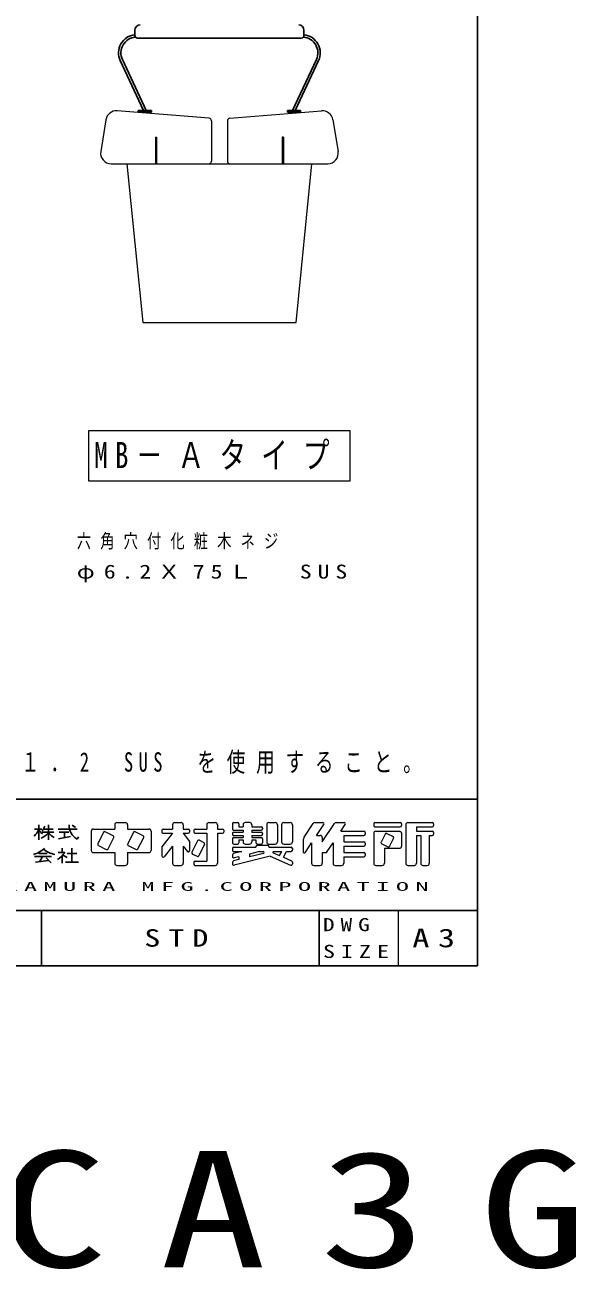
# Model space of a CAD drawing. Units: millimetres on the paper. Extents: x -365 to 12, y -38 to 257.
# Drawn here: x -57.1 to 12.4, y -38.2 to 118.6 of the extents above; entities that cross this region are included whole.
import ezdxf

# ---------------------------------------------------------------- set-up
doc = ezdxf.new("R2010")
doc.units = ezdxf.units.MM
doc.layers.add('0_2', color=7, linetype='Continuous', lineweight=13)
doc.layers.add('LY_3', color=3, linetype='Continuous', lineweight=25)
doc.styles.add('ＭＳ ゴシック', font='')
doc.styles.get('ＭＳ ゴシック').set_extended_font_data('MS Gothic')

msp = doc.modelspace()

# ---------------------------------------------------------------- linework, layer by layer
at = {"layer": '0_2', "color": 20, "lineweight": 25}
for p, q in [((0, 0), (0, 257)), ((-365, 21), (0, 21)), ((-365, 0), (0, 0))]:
    msp.add_line(p, q, dxfattribs=at)
at = {"layer": '0_2', "color": 3, "lineweight": 25}
for p, q in [((-55.361, 17.793), (-55.361, 15.903)), ((-54.146, 17.793), (-54.146, 15.903)), ((-50.719, 17.467), (-51.16, 17.761)), ((-55.901, 17.253), (-54.956, 17.253)), ((-54.915, 16.848), (-53.471, 16.848)), ((-54.769, 17.253), (-53.525, 17.253)), ((-52.931, 17.253), (-50.501, 17.253)), ((-52.889, 16.02), (-51.353, 16.327)), ((-52.796, 16.848), (-51.581, 16.848)), ((-52.121, 16.848), (-52.121, 16.173)), ((-55.361, 14.148), (-54.281, 14.148)), ((-52.931, 14.283), (-52.051, 14.283)), ((-52.391, 14.823), (-52.391, 14.283)), ((-51.783, 14.148), (-50.568, 14.148)), ((-51.176, 14.823), (-51.176, 13.068)), ((-55.901, 13.784), (-53.741, 13.784)), ((-55.765, 13.067), (-54.113, 13.304)), ((-54.899, 13.784), (-55.289, 13.136)), ((-54.416, 13.607), (-53.81, 13.001)), ((-52.391, 13.91), (-52.391, 12.933)), ((-52.34, 13.96), (-51.796, 13.646)), ((-51.986, 13.068), (-50.366, 13.068)), ((-237.5, 7), (0, 7)), ((-55, 7), (-55, 0)), ((-20, 7), (-20, 0))]:
    msp.add_line(p, q, dxfattribs=at)
at = {"layer": '0_2'}
for p, q in [((-45.776, 17.793), (-45.776, 17.253)), ((-45.506, 18.063), (-44.426, 18.063)), ((-44.156, 17.793), (-44.156, 17.253)), ((-38.486, 17.793), (-38.486, 17.253)), ((-38.216, 18.063), (-37.406, 18.063)), ((-37.136, 17.793), (-37.136, 17.253)), ((-34.166, 17.793), (-34.166, 17.253)), ((-33.896, 18.063), (-33.086, 18.063)), ((-32.816, 17.793), (-32.816, 17.253)), ((-30.926, 17.901), (-30.926, 17.28)), ((-30.764, 18.063), (-30.278, 18.063)), ((-30.116, 17.901), (-30.116, 17.523)), ((-30.116, 17.523), (-29.576, 17.523)), ((-29.576, 17.793), (-29.576, 17.523)), ((-28.766, 18.063), (-29.306, 18.063)), ((-28.496, 17.793), (-28.496, 17.523)), ((-28.496, 17.523), (-27.308, 17.523)), ((-27.146, 17.361), (-27.146, 17.28)), ((-26.606, 17.793), (-26.606, 15.633)), ((-26.336, 18.063), (-25.526, 18.063)), ((-25.256, 17.793), (-25.256, 15.633)), ((-24.716, 17.793), (-24.716, 15.633)), ((-24.446, 18.063), (-23.636, 18.063)), ((-23.366, 17.793), (-23.366, 15.633)), ((-21.88, 16.242), (-20.746, 17.943)), ((-20.521, 18.063), (-19.529, 18.063)), ((-20.306, 16.443), (-19.394, 17.811)), ((-19.586, 15.633), (-18.046, 17.943)), ((-17.821, 18.063), (-16.829, 18.063)), ((-17.246, 16.983), (-16.694, 17.811)), ((-13.106, 17.901), (-13.106, 17.685)), ((-12.944, 18.063), (-9.758, 18.063)), ((-12.944, 17.523), (-9.758, 17.523)), ((-9.596, 17.901), (-9.596, 17.685)), ((-9.056, 17.793), (-9.056, 12.933)), ((-8.786, 18.063), (-5.708, 18.063)), ((-7.706, 17.523), (-7.706, 16.983)), ((-7.706, 17.523), (-5.708, 17.523)), ((-5.546, 17.901), (-5.546, 17.685)), ((-48.746, 16.983), (-48.746, 14.553)), ((-48.476, 17.253), (-45.776, 17.253)), ((-47.198, 16.838), (-47.918, 15.4)), ((-45.975, 16.408), (-46.981, 16.911)), ((-46.622, 14.752), (-45.902, 16.19)), ((-44.156, 17.253), (-41.456, 17.253)), ((-43.418, 16.838), (-44.138, 15.4)), ((-42.195, 16.408), (-43.201, 16.911)), ((-42.842, 14.752), (-42.122, 16.19)), ((-41.186, 16.983), (-41.186, 14.553)), ((-39.836, 17.091), (-39.836, 16.875)), ((-38.486, 16.713), (-39.836, 15.026)), ((-39.674, 17.253), (-38.486, 17.253)), ((-39.674, 16.713), (-38.486, 16.713)), ((-37.136, 17.253), (-36.488, 17.253)), ((-37.136, 16.713), (-36.326, 15.701)), ((-37.136, 16.713), (-36.488, 16.713)), ((-36.326, 17.091), (-36.326, 16.875)), ((-36.326, 15.701), (-36.326, 14.543)), ((-35.318, 15.758), (-36.038, 14.32)), ((-35.786, 17.091), (-35.786, 16.875)), ((-35.624, 17.253), (-34.166, 17.253)), ((-35.624, 16.713), (-34.166, 16.713)), ((-35.101, 15.831), (-34.527, 15.544)), ((-34.166, 16.713), (-34.166, 13.203)), ((-32.816, 17.253), (-32.168, 17.253)), ((-32.816, 16.713), (-32.816, 12.933)), ((-32.816, 16.713), (-32.168, 16.713)), ((-32.006, 17.091), (-32.006, 16.875)), ((-30.926, 16.686), (-30.926, 16.605)), ((-30.926, 16.011), (-30.926, 15.525)), ((-30.764, 17.118), (-29.576, 17.118)), ((-30.764, 16.848), (-29.576, 16.848)), ((-30.764, 16.443), (-29.576, 16.443)), ((-30.764, 16.173), (-29.576, 16.173)), ((-30.116, 15.903), (-29.576, 15.903)), ((-30.116, 15.903), (-30.116, 15.525)), ((-29.576, 17.118), (-29.576, 16.848)), ((-29.576, 16.443), (-29.576, 16.173)), ((-29.576, 15.903), (-29.576, 15.633)), ((-28.496, 17.118), (-27.308, 17.118)), ((-28.496, 17.118), (-28.496, 16.848)), ((-28.496, 16.848), (-27.308, 16.848)), ((-28.496, 16.443), (-27.308, 16.443)), ((-28.496, 16.443), (-28.496, 16.173)), ((-28.496, 16.173), (-27.308, 16.173)), ((-28.496, 15.903), (-28.496, 15.633)), ((-28.496, 15.903), (-27.956, 15.903)), ((-27.956, 15.903), (-27.956, 15.525)), ((-27.146, 16.686), (-27.146, 16.605)), ((-27.146, 16.011), (-27.146, 15.525)), ((-22.016, 15.793), (-22.016, 14.413)), ((-20.306, 16.443), (-19.856, 16.443)), ((-19.586, 16.173), (-19.586, 15.633)), ((-17.246, 16.983), (-14.348, 16.983)), ((-16.886, 16.443), (-14.348, 16.443)), ((-16.886, 16.443), (-16.886, 15.633)), ((-14.186, 16.821), (-14.186, 16.605)), ((-13.106, 16.713), (-13.106, 12.933)), ((-12.836, 16.983), (-9.866, 16.983)), ((-11.666, 16.622), (-12.17, 15.616)), ((-11.449, 16.695), (-10.659, 16.3)), ((-10.586, 16.082), (-11.09, 15.076)), ((-9.596, 16.713), (-9.596, 15.093)), ((-7.706, 16.983), (-5.708, 16.983)), ((-7.706, 16.443), (-7.166, 16.443)), ((-7.706, 16.443), (-7.706, 12.933)), ((-7.166, 16.443), (-7.166, 12.933)), ((-6.086, 16.443), (-5.708, 16.443)), ((-6.086, 16.443), (-6.086, 12.933)), ((-5.546, 16.821), (-5.546, 16.605)), ((-48.476, 14.283), (-45.776, 14.283)), ((-47.845, 15.183), (-46.839, 14.68)), ((-45.776, 14.283), (-45.776, 12.933)), ((-44.156, 14.283), (-41.456, 14.283)), ((-44.156, 14.283), (-44.156, 12.933)), ((-44.065, 15.183), (-43.059, 14.68)), ((-39.836, 15.026), (-39.836, 13.868)), ((-38.486, 15.093), (-39.547, 13.766)), ((-38.486, 15.093), (-38.486, 12.933)), ((-37.136, 15.093), (-36.614, 14.441)), ((-37.136, 15.093), (-37.136, 12.933)), ((-34.454, 15.326), (-35.174, 13.888)), ((-30.926, 14.796), (-30.926, 14.58)), ((-29.74, 14.418), (-30.803, 14.152)), ((-30.764, 15.363), (-30.278, 15.363)), ((-30.764, 14.958), (-27.956, 14.958)), ((-30.764, 14.418), (-29.74, 14.418)), ((-29.306, 15.363), (-28.766, 15.363)), ((-27.513, 14.418), (-28.766, 14.105)), ((-27.023, 14.179), (-28.766, 13.743)), ((-27.956, 15.066), (-27.956, 14.958)), ((-27.794, 15.363), (-27.308, 15.363)), ((-27.794, 15.228), (-26.498, 15.228)), ((-27.513, 14.418), (-27.053, 14.418)), ((-26.336, 15.363), (-25.526, 15.363)), ((-26.336, 15.066), (-26.336, 14.958)), ((-26.336, 14.958), (-23.528, 14.958)), ((-25.771, 14.263), (-24.968, 13.906)), ((-25.738, 14.418), (-24.712, 14.418)), ((-24.968, 13.906), (-24.712, 14.418)), ((-24.474, 13.687), (-24.108, 14.418)), ((-24.446, 15.363), (-23.636, 15.363)), ((-24.108, 14.418), (-23.528, 14.418)), ((-23.366, 14.796), (-23.366, 14.58)), ((-21.719, 14.323), (-20.936, 15.498)), ((-20.936, 15.498), (-20.936, 12.933)), ((-19.586, 14.283), (-19.19, 14.283)), ((-19.586, 14.283), (-19.586, 12.933)), ((-18.966, 14.404), (-18.236, 15.498)), ((-18.236, 15.498), (-18.236, 12.933)), ((-16.886, 15.633), (-14.348, 15.633)), ((-16.886, 15.093), (-16.886, 14.283)), ((-16.886, 15.093), (-14.348, 15.093)), ((-16.886, 14.283), (-14.348, 14.283)), ((-14.186, 15.471), (-14.186, 15.255)), ((-14.186, 14.121), (-14.186, 13.905)), ((-12.097, 15.399), (-11.307, 15.004)), ((-11.756, 14.823), (-11.756, 12.933)), ((-11.756, 14.823), (-9.866, 14.823)), ((-45.506, 12.663), (-44.426, 12.663)), ((-38.216, 12.663), (-37.406, 12.663)), ((-35.965, 14.103), (-35.391, 13.816)), ((-35.786, 13.041), (-35.786, 12.825)), ((-35.624, 13.203), (-34.166, 13.203)), ((-35.624, 12.663), (-33.086, 12.663)), ((-30.926, 13.995), (-30.926, 13.773)), ((-30.926, 13.077), (-30.926, 12.854)), ((-30.116, 13.406), (-30.803, 13.234)), ((-26.15, 13.841), (-30.725, 12.697)), ((-30.116, 13.768), (-30.725, 13.615)), ((-30.116, 13.768), (-30.116, 13.406)), ((-28.766, 14.105), (-28.766, 13.743)), ((-26.15, 13.841), (-23.594, 12.705)), ((-24.474, 13.687), (-23.462, 13.237)), ((-23.366, 13.089), (-23.366, 12.853)), ((-20.666, 12.663), (-19.856, 12.663)), ((-17.966, 12.663), (-17.156, 12.663)), ((-16.886, 13.743), (-16.886, 12.933)), ((-16.886, 13.743), (-14.348, 13.743)), ((-12.836, 12.663), (-12.026, 12.663)), ((-8.786, 12.663), (-7.976, 12.663)), ((-6.896, 12.663), (-6.356, 12.663)), ((-10, 7), (-10, 0))]:
    msp.add_line(p, q, dxfattribs=at)
at = {"layer": '0_2', "color": 3, "lineweight": 25}
for centre, radius, start, end in [((-56.002, 18.047), 1.467, 313.72108, 343.54317), ((-49.563, 17.694), 1.953, 177.09472, 240.51891), ((-57.466, 18.084), 2.285, 311.36185, 337.13638), ((-53.383, 18.427), 2.345, 212.50346, 230.00631), ((-56.374, 18.818), 3.034, 295.86917, 317.23867), ((-51.918, 18.818), 3.034, 222.76131, 240.10806), ((-51.54, 16.805), 1.299, 321.42112, 334.8249), ((-56.898, 17.257), 3.32, 285.11261, 313.40619), ((-52.77, 17.194), 3.192, 231.17281, 259.75506), ((-55.66, 17.226), 4.657, 304.87257, 320.80411)]:
    msp.add_arc(centre, radius, start, end, dxfattribs=at)
at = {"layer": '0_2'}
for centre, radius, start, end in [((-45.506, 17.793), 0.27, 89.99998, 179.99996), ((-44.426, 17.793), 0.27, 0, 89.99998), ((-38.216, 17.793), 0.27, 89.99998, 179.99996), ((-37.406, 17.793), 0.27, 0, 89.99998), ((-33.896, 17.793), 0.27, 89.99998, 179.99996), ((-33.086, 17.793), 0.27, 0, 89.99998), ((-30.764, 17.901), 0.162, 89.99998, 179.99996), ((-30.764, 17.28), 0.162, 179.99998, 270.00002), ((-30.278, 17.901), 0.162, 0, 89.99998), ((-29.306, 17.793), 0.27, 89.99998, 179.99996), ((-28.766, 17.793), 0.27, 0, 89.99998), ((-27.308, 17.361), 0.162, 0, 89.99998), ((-27.308, 17.28), 0.162, 270.00002, 0), ((-26.336, 17.793), 0.27, 89.99998, 179.99996), ((-25.526, 17.793), 0.27, 0, 89.99998), ((-24.446, 17.793), 0.27, 89.99998, 179.99996), ((-23.636, 17.793), 0.27, 0, 89.99998), ((-20.521, 17.793), 0.27, 89.99998, 146.30984), ((-19.529, 17.901), 0.162, 326.31015, 89.99998), ((-17.821, 17.793), 0.27, 89.99998, 146.3098), ((-16.829, 17.901), 0.162, 326.31003, 89.99998), ((-12.944, 17.901), 0.162, 89.99998, 179.99996), ((-12.944, 17.685), 0.162, 179.99998, 270.00002), ((-9.758, 17.901), 0.162, 0, 89.99998), ((-9.758, 17.685), 0.162, 270.00002, 0), ((-8.786, 17.793), 0.27, 89.99998, 179.99996), ((-5.708, 17.901), 0.162, 0, 89.99998), ((-5.708, 17.685), 0.162, 270.00002, 0), ((-48.476, 16.983), 0.27, 89.99998, 179.99996), ((-47.054, 16.766), 0.162, 63.43492, 153.43499), ((-46.047, 16.263), 0.162, 333.4349, 63.43487), ((-43.274, 16.766), 0.162, 63.43492, 153.43499), ((-42.267, 16.263), 0.162, 333.4349, 63.43487), ((-41.456, 16.983), 0.27, 0, 89.99998), ((-39.674, 17.091), 0.162, 89.99998, 179.99996), ((-39.674, 16.875), 0.162, 179.99998, 270.00002), ((-36.488, 17.091), 0.162, 0, 89.99998), ((-36.488, 16.875), 0.162, 270.00002, 0), ((-35.624, 17.091), 0.162, 89.99998, 179.99996), ((-35.624, 16.875), 0.162, 179.99998, 270.00002), ((-35.174, 15.686), 0.162, 63.43487, 153.43498), ((-32.168, 17.091), 0.162, 0, 89.99998), ((-32.168, 16.875), 0.162, 270.00002, 0), ((-30.764, 16.686), 0.162, 89.99998, 179.99996), ((-30.764, 16.605), 0.162, 179.99998, 270.00002), ((-30.764, 16.011), 0.162, 89.99998, 179.99996), ((-27.308, 16.686), 0.162, 0, 89.99998), ((-27.308, 16.605), 0.162, 270.00002, 0), ((-27.308, 16.011), 0.162, 0, 89.99998), ((-21.206, 15.793), 0.81, 146.30999, 179.99996), ((-19.856, 16.173), 0.27, 0, 89.99998), ((-14.348, 16.821), 0.162, 0, 89.99998), ((-14.348, 16.605), 0.162, 270.00002, 0), ((-12.836, 16.713), 0.27, 89.99998, 179.99996), ((-11.522, 16.55), 0.162, 63.43447, 153.43474), ((-10.731, 16.155), 0.162, 333.43484, 63.43447), ((-9.866, 16.713), 0.27, 0, 89.99998), ((-5.708, 16.821), 0.162, 0, 89.99998), ((-5.708, 16.605), 0.162, 270.00002, 0), ((-48.476, 14.553), 0.27, 179.99998, 270.00002), ((-47.773, 15.328), 0.162, 153.43495, 243.43485), ((-46.766, 14.825), 0.162, 243.43498, 333.43496), ((-43.993, 15.328), 0.162, 153.43495, 243.43485), ((-42.986, 14.825), 0.162, 243.43498, 333.43496), ((-41.456, 14.553), 0.27, 270.00002, 0), ((-36.488, 14.543), 0.162, 218.65962, 0), ((-35.893, 14.248), 0.162, 153.43487, 243.4348), ((-34.599, 15.399), 0.162, 333.43492, 63.43493), ((-30.764, 15.525), 0.162, 179.99998, 270.00002), ((-30.764, 14.796), 0.162, 89.99998, 179.99996), ((-30.764, 14.58), 0.162, 179.99998, 270.00002), ((-30.764, 13.995), 0.162, 104.03614, 179.99996), ((-30.278, 15.525), 0.162, 270.00002, 0), ((-29.306, 15.633), 0.27, 179.99998, 270.00002), ((-28.766, 15.633), 0.27, 270.00002, 0), ((-27.794, 15.525), 0.162, 179.99998, 270.00002), ((-27.794, 15.066), 0.162, 89.99998, 179.99996), ((-27.308, 15.525), 0.162, 270.00002, 0), ((-27.053, 14.297), 0.121, 284.0365, 89.99998), ((-26.336, 15.633), 0.27, 179.99998, 270.00002), ((-26.498, 15.066), 0.162, 0, 89.99998), ((-25.738, 14.337), 0.081, 89.99998, 246.03817), ((-25.526, 15.633), 0.27, 270.00002, 0), ((-24.446, 15.633), 0.27, 179.99998, 270.00002), ((-23.636, 15.633), 0.27, 270.00002, 0), ((-23.528, 14.796), 0.162, 0, 89.99998), ((-23.528, 14.58), 0.162, 270.00002, 0), ((-21.854, 14.413), 0.162, 179.99998, 326.30997), ((-19.19, 14.553), 0.27, 270.00002, 326.31002), ((-14.348, 15.471), 0.162, 0, 89.99998), ((-14.348, 15.255), 0.162, 270.00002, 0), ((-14.348, 14.121), 0.162, 0, 89.99998), ((-12.025, 15.544), 0.162, 153.43517, 243.43529), ((-11.234, 15.149), 0.162, 243.43534, 333.43491), ((-9.866, 15.093), 0.27, 270.00002, 0), ((-45.506, 12.933), 0.27, 179.99998, 270.00002), ((-44.426, 12.933), 0.27, 270.00002, 0), ((-39.674, 13.868), 0.162, 179.99998, 321.34037), ((-38.216, 12.933), 0.27, 179.99998, 270.00002), ((-37.406, 12.933), 0.27, 270.00002, 0), ((-35.624, 13.041), 0.162, 89.99998, 179.99996), ((-35.624, 12.825), 0.162, 179.99998, 270.00002), ((-35.318, 13.961), 0.162, 243.43487, 333.43498), ((-33.086, 12.933), 0.27, 270.00002, 0), ((-30.764, 13.773), 0.162, 179.99998, 284.03612), ((-30.764, 13.077), 0.162, 104.03614, 179.99996), ((-30.764, 12.854), 0.162, 179.99998, 284.03612), ((-23.528, 12.853), 0.162, 246.03699, 0), ((-23.528, 13.089), 0.162, 0, 66.03701), ((-20.666, 12.933), 0.27, 179.99998, 270.00002), ((-19.856, 12.933), 0.27, 270.00002, 0), ((-17.966, 12.933), 0.27, 179.99998, 270.00002), ((-17.156, 12.933), 0.27, 270.00002, 0), ((-14.348, 13.905), 0.162, 270.00002, 0), ((-12.836, 12.933), 0.27, 179.99998, 270.00002), ((-12.026, 12.933), 0.27, 270.00002, 0), ((-8.786, 12.933), 0.27, 179.99998, 270.00002), ((-7.976, 12.933), 0.27, 270.00002, 0), ((-6.896, 12.933), 0.27, 179.99998, 270.00002), ((-6.356, 12.933), 0.27, 270.00002, 0)]:
    msp.add_arc(centre, radius, start, end, dxfattribs=at)
at = {"layer": 'LY_3'}
for p, q in [((-43.236, 117.975), (-43.236, 117.309)), ((-21.902, 117.975), (-21.902, 117.309)), ((-42.902, 116.975), (-32.569, 116.975)), ((-22.235, 116.975), (-32.569, 116.975)), ((-42.141, 107.842), (-45.077, 114.137)), ((-41.81, 107.842), (-44.805, 114.263)), ((-23.328, 107.842), (-20.333, 114.263)), ((-22.997, 107.842), (-20.061, 114.137)), ((-42.809, 107.842), (-41.142, 107.842)), ((-42.809, 107.842), (-42.809, 107.642)), ((-42.809, 107.642), (-41.142, 107.642)), ((-41.142, 107.842), (-41.142, 107.642)), ((-22.329, 107.842), (-23.995, 107.842)), ((-23.995, 107.842), (-23.995, 107.642)), ((-22.329, 107.642), (-23.995, 107.642)), ((-22.329, 107.842), (-22.329, 107.642))]:
    msp.add_line(p, q, dxfattribs=at)
at = {"layer": 'LY_3', "color": 7, "lineweight": 13}
for p, q in [((-46.884, 106.688), (-47.551, 102.688)), ((-33.876, 106.867), (-45.462, 107.797)), ((-31.262, 106.867), (-19.676, 107.797)), ((-18.254, 106.688), (-17.587, 102.688)), ((-33.569, 106.535), (-33.569, 101.468)), ((-31.569, 106.535), (-31.569, 101.468)), ((-40.636, 104.468), (-40.636, 101.135)), ((-40.636, 104.468), (-40.502, 104.468)), ((-40.502, 104.468), (-40.502, 101.135)), ((-24.502, 104.468), (-24.636, 104.468)), ((-24.636, 104.468), (-24.636, 101.135)), ((-24.502, 104.468), (-24.502, 101.135)), ((-46.236, 101.135), (-18.902, 101.135)), ((-44.236, 101.135), (-42.236, 81.135)), ((-22.902, 81.135), (-20.902, 101.135)), ((-42.236, 81.135), (-22.902, 81.135)), ((-16.069, 67.461), (-49.069, 67.461)), ((-49.069, 67.461), (-49.069, 61.161)), ((-16.069, 61.161), (-16.069, 67.461)), ((-49.069, 61.161), (-16.069, 61.161))]:
    msp.add_line(p, q, dxfattribs=at)
at = {"layer": 'LY_3'}
for centre, radius, start, end in [((-42.569, 117.975), 0.667, 90, 180), ((-22.569, 117.975), 0.667, 0, 90), ((-42.992, 115.109), 2.3, 96.08041, 205), ((-42.992, 115.109), 2, 94.91293, 205), ((-42.902, 117.309), 0.333, 180, 270), ((-22.235, 117.309), 0.333, 270, 0), ((-22.146, 115.109), 2, 335, 85.08707), ((-22.146, 115.109), 2.3, 335, 83.91958)]:
    msp.add_arc(centre, radius, start, end, dxfattribs=at)
at = {"layer": 'LY_3', "color": 7, "lineweight": 13}
for centre, radius, start, end in [((-45.569, 106.468), 1.333, 85.41043, 170.53769), ((-33.902, 106.535), 0.333, 0, 85.41046), ((-31.236, 106.535), 0.333, 94.5895, 179.99996), ((-19.569, 106.468), 1.333, 9.46227, 94.58953), ((-46.236, 102.468), 1.333, 170.53769, 270), ((-18.902, 102.468), 1.333, 269.99996, 9.46227), ((-33.902, 101.468), 0.333, 270.00002, 0), ((-31.236, 101.468), 0.333, 179.99996, 269.99995)]:
    msp.add_arc(centre, radius, start, end, dxfattribs=at)

# ---------------------------------------------------------------- texts
at = {"layer": '0_2', "style": 'ＭＳ ゴシック'}
for s, insert, char_height, attachment_point in [('\\T1.5;\\W2.2;NAKAMURA\\~MFG.CORPORATION', (-35, 10), 1.1, 5), ('\\T1.52;\\W1.3;DWG', (-19.5, 5.188), 1.65, 4), ('\\T1.5;\\W1.35;A3', (-5, 3.5), 2.346, 5), ('\\T1.5;\\W1.35;SIZE', (-19.5, 1.812), 1.65, 4)]:
    msp.add_mtext(s, dxfattribs=dict(at, insert=insert, char_height=char_height, attachment_point=attachment_point))
at = {"layer": 'LY_3', "color": 7, "style": 'ＭＳ ゴシック'}
for s, insert, char_height, attachment_point in [('\\T1.56;\\W0.75;MB－Ａタイプ', (-32.569, 64.311), 3.299, 5), ('\\T1.64;\\W0.75;六角穴付化粧木ネジ', (-50.568, 53.469), 1.76, 4), ('\\T1.5;\\W1.25;φ6.2Ｘ75Ｌ\u3000SUS', (-50.568, 49.469), 1.76, 4), ('\\T1.59;\\W0.7;※大型ワッシャは、６．５－25－１．2\u3000SUS\u3000を使用すること。', (-113.244, 24.187), 2.444, 7), ('\\T1.5;\\W1.35;STD', (-37.5, 3.5), 2.199, 5), ('\\T1.5;\\W1.35;NCA3G', (-30, -23.333), 14.66, 2)]:
    msp.add_mtext(s, dxfattribs=dict(at, insert=insert, char_height=char_height, attachment_point=attachment_point))

doc.saveas('drawing.dxf')
